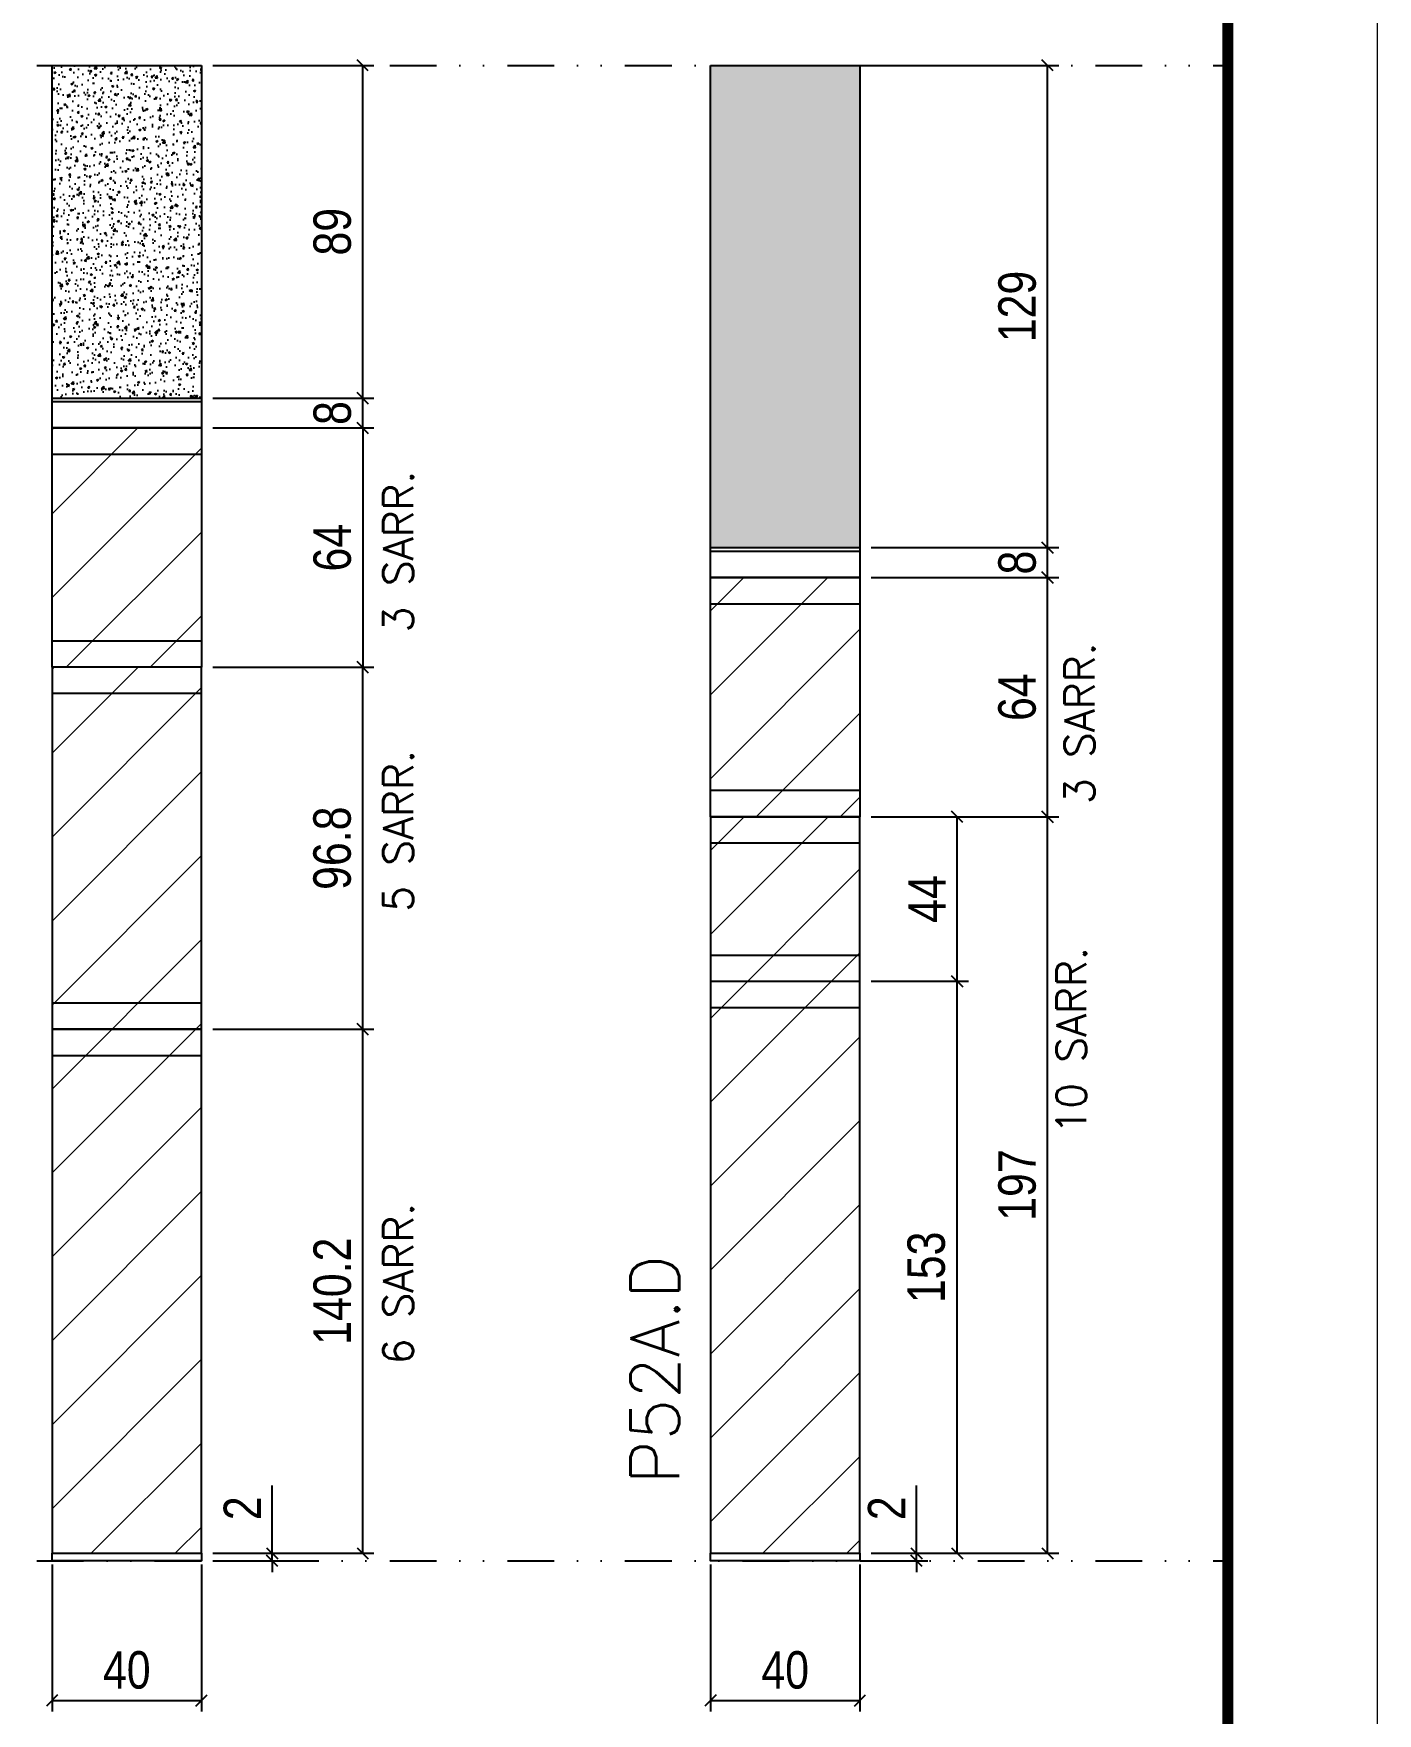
# Model space of a CAD drawing. Extents: x 28748 to 35002, y 14885 to 43501.
# Drawn here: x 31459 to 31818.3, y 33612.6 to 34061.9 of the extents above; entities that cross this region are included whole.
import ezdxf

# ---------------------------------------------------------------- set-up
doc = ezdxf.new("R2010")
doc.units = 0
doc.linetypes.add('DASHED', pattern=[0.75, 0.5, -0.25])
doc.linetypes.add('DIVIDE2', pattern=[0.625, 0.25, -0.125, 0, -0.125, 0, -0.125])
for name, color, linetype in [('COTA', 241, 'Continuous'), ('Nível', 160, 'Continuous'), ('Painéis', 200, 'Continuous'), ('SARR_2.2x7', 40, 'Continuous')]:
    doc.layers.add(name, color=color, linetype=linetype)
for name, color, linetype, lineweight in [('Folhas', 255, 'Continuous', 9), ('Hachura', 251, 'Continuous', 9), ('SARRAFO DE PRESSAO', 251, 'DASHED', 9), ('Texto Seção', 7, 'Continuous', 15)]:
    doc.layers.add(name, color=color, linetype=linetype, lineweight=lineweight)
doc.styles.add('COTA TECNICA', font='techl___.ttf', dxfattribs={"height": 10})
doc.styles.add('COTA TECNICA-50', font='techl___.ttf', dxfattribs={"height": 10})
doc.styles.add('REGUA-120', font='ROMANS.shx', dxfattribs={"height": 15})
doc.styles.add('ROMANS', font='romans.shx')
doc.dimstyles.new('COTA PAINEL-50', dxfattribs={"dimtxt": 10, "dimasz": 3, "dimexe": 3, "dimexo": 3, "dimgap": 3, "dimtad": 1, "dimdec": 1, "dimzin": 12, "dimdsep": 46, "dimtxsty": 'COTA TECNICA-50', "dimblk1": 'OBLIQUE', "dimblk2": 'OBLIQUE', "dimsah": 1, "dimcen": 0.9, "dimclrd": 4, "dimclre": 4, "dimclrt": 240, "dimadec": 1, "dimazin": 3, "dimtfac": 1, "dimtdec": 1, "dimtmove": 0, "dimatfit": 3, "dimfxl": 1, "dimtolj": 1, "dimtzin": 12, "dimarcsym": 0})
doc.dimstyles.new('PAINEL', dxfattribs={"dimtxt": 10, "dimasz": 3, "dimexe": 3, "dimexo": 3, "dimgap": 3, "dimtad": 1, "dimdec": 1, "dimzin": 12, "dimdsep": 46, "dimtxsty": 'COTA TECNICA', "dimblk1": 'OBLIQUE', "dimblk2": 'OBLIQUE', "dimsah": 1, "dimcen": 0.9, "dimclrd": 4, "dimclre": 4, "dimclrt": 240, "dimadec": 1, "dimazin": 3, "dimtfac": 1, "dimtdec": 1, "dimtmove": 0, "dimatfit": 3, "dimfxl": 1, "dimtolj": 1, "dimtzin": 12, "dimarcsym": 0})
pattern_1 = [(45, (-103483.158, 7111.964), (-11.2253202, 11.2253202), [])]

# ---------------------------------------------------------------- blocks, each defined once
blk = doc.blocks.new('9999999999')
at = {"layer": 'Folhas'}
blk.add_lwpolyline([(98138.98, 34190.21), (99623.98, 34190.21), (99623.98, 35240.21), (98138.98, 35240.21)], close=True, dxfattribs=at)
at = {"layer": 'Folhas', "color": 30, "const_width": 3}
blk.add_lwpolyline([(98213.98, 34230.21), (99583.98, 34230.21), (99583.98, 35200.21), (98213.98, 35200.21)], close=True, dxfattribs=at)
blk = doc.blocks.new('_Oblique')
at = {"color": 0, "linetype": 'ByBlock', "lineweight": -2}
blk.add_line((-0.5, -0.5), (0.5, 0.5), dxfattribs=at)
blk = doc.blocks.new('*D1320')
at = {"layer": 'COTA', "color": 4, "lineweight": -2, "transparency": 16777216}
for p, q in [((31463.94, 33652.43), (31463.94, 33613.08)), ((31503.94, 33652.43), (31503.94, 33613.08)), ((31463.94, 33616.08), (31503.94, 33616.08))]:
    blk.add_line(p, q, dxfattribs=at)
at = {"layer": 'Defpoints', "color": 0, "transparency": 16777216}
for p in [(31463.94, 33655.43), (31503.94, 33655.43), (31503.94, 33616.08)]:
    blk.add_point(p, dxfattribs=at)
at = {"layer": 'COTA', "color": 4, "lineweight": -2, "transparency": 16777216, "xscale": 3, "yscale": 3, "zscale": 3, "rotation": 180}
blk.add_blockref('_Oblique', (31463.94, 33616.08), dxfattribs=at)
at = {"layer": 'COTA', "color": 4, "lineweight": -2, "transparency": 16777216, "xscale": 3, "yscale": 3, "zscale": 3}
blk.add_blockref('_Oblique', (31503.94, 33616.08), dxfattribs=at)
at = {"layer": 'COTA', "color": 240, "transparency": 16777216, "insert": (31483.94, 33624.18), "char_height": 10, "attachment_point": 5, "style": 'COTA TECNICA'}
blk.add_mtext('\\A1;40', dxfattribs=at)
blk = doc.blocks.new('*D1321')
at = {"layer": 'COTA', "color": 4, "lineweight": -2, "transparency": 16777216}
for p, q in [((31522.84, 33655.43), (31522.84, 33673.54)), ((31506.94, 33655.43), (31525.84, 33655.43)), ((31506.94, 33653.43), (31525.84, 33653.43)), ((31522.84, 33653.43), (31522.84, 33655.43)), ((31522.84, 33653.43), (31522.84, 33650.43))]:
    blk.add_line(p, q, dxfattribs=at)
at = {"layer": 'Defpoints', "color": 0, "transparency": 16777216}
for p in [(31503.94, 33655.43), (31503.94, 33653.43), (31522.84, 33655.43)]:
    blk.add_point(p, dxfattribs=at)
at = {"layer": 'COTA', "color": 4, "lineweight": -2, "transparency": 16777216, "xscale": 3, "yscale": 3, "zscale": 3}
for p, rotation in [((31522.84, 33655.43), 270), ((31522.84, 33653.43), 90)]:
    blk.add_blockref('_Oblique', p, dxfattribs=dict(at, rotation=rotation))
at = {"layer": 'COTA', "color": 240, "transparency": 16777216, "insert": (31514.84, 33667.48), "char_height": 10, "attachment_point": 5, "rotation": 90, "style": 'COTA TECNICA-50'}
blk.add_mtext('\\A1;2', dxfattribs=at)
blk = doc.blocks.new('*D2032')
at = {"layer": 'COTA', "color": 4, "linetype": 'ByBlock', "lineweight": -2, "transparency": 16777216}
for p, q in [((31506.94, 33795.63), (31550.02, 33795.63)), ((31547.02, 33655.43), (31547.02, 33795.63)), ((31506.94, 33655.43), (31550.02, 33655.43))]:
    blk.add_line(p, q, dxfattribs=at)
at = {"layer": 'Defpoints', "color": 0, "linetype": 'ByBlock', "transparency": 16777216}
for p in [(31503.94, 33795.63), (31547.02, 33795.63), (31503.94, 33655.43)]:
    blk.add_point(p, dxfattribs=at)
at = {"layer": 'COTA', "color": 4, "linetype": 'ByBlock', "lineweight": -2, "transparency": 16777216, "xscale": 3, "yscale": 3, "zscale": 3}
for p, rotation in [((31547.02, 33795.63), 90), ((31547.02, 33655.43), 270)]:
    blk.add_blockref('_Oblique', p, dxfattribs=dict(at, rotation=rotation))
at = {"layer": 'COTA', "color": 240, "linetype": 'ByBlock', "transparency": 16777216, "insert": (31538.92, 33725.53), "char_height": 10, "attachment_point": 5, "rotation": 90, "style": 'COTA TECNICA'}
blk.add_mtext('\\A1;140.2', dxfattribs=at)
blk = doc.blocks.new('*D1322')
at = {"layer": 'COTA', "color": 4, "lineweight": -2, "transparency": 16777216}
for p, q in [((31639.99, 33652.43), (31639.99, 33613.08)), ((31679.99, 33652.43), (31679.99, 33613.08)), ((31639.99, 33616.08), (31679.99, 33616.08))]:
    blk.add_line(p, q, dxfattribs=at)
at = {"layer": 'Defpoints', "color": 0, "transparency": 16777216}
for p in [(31639.99, 33655.43), (31679.99, 33655.43), (31679.99, 33616.08)]:
    blk.add_point(p, dxfattribs=at)
at = {"layer": 'COTA', "color": 4, "lineweight": -2, "transparency": 16777216, "xscale": 3, "yscale": 3, "zscale": 3, "rotation": 180}
blk.add_blockref('_Oblique', (31639.99, 33616.08), dxfattribs=at)
at = {"layer": 'COTA', "color": 4, "lineweight": -2, "transparency": 16777216, "xscale": 3, "yscale": 3, "zscale": 3}
blk.add_blockref('_Oblique', (31679.99, 33616.08), dxfattribs=at)
at = {"layer": 'COTA', "color": 240, "transparency": 16777216, "insert": (31659.99, 33624.18), "char_height": 10, "attachment_point": 5, "style": 'COTA TECNICA'}
blk.add_mtext('\\A1;40', dxfattribs=at)
blk = doc.blocks.new('*D1323')
at = {"layer": 'COTA', "color": 4, "lineweight": -2, "transparency": 16777216}
for p, q in [((31695.12, 33655.43), (31695.12, 33673.54)), ((31682.99, 33655.43), (31698.12, 33655.43)), ((31682.99, 33653.43), (31698.12, 33653.43)), ((31695.12, 33653.43), (31695.12, 33655.43)), ((31695.12, 33653.43), (31695.12, 33650.43))]:
    blk.add_line(p, q, dxfattribs=at)
at = {"layer": 'Defpoints', "color": 0, "transparency": 16777216}
for p in [(31679.99, 33655.43), (31679.99, 33653.43), (31695.12, 33655.43)]:
    blk.add_point(p, dxfattribs=at)
at = {"layer": 'COTA', "color": 4, "lineweight": -2, "transparency": 16777216, "xscale": 3, "yscale": 3, "zscale": 3}
for p, rotation in [((31695.12, 33655.43), 270), ((31695.12, 33653.43), 90)]:
    blk.add_blockref('_Oblique', p, dxfattribs=dict(at, rotation=rotation))
at = {"layer": 'COTA', "color": 240, "transparency": 16777216, "insert": (31687.12, 33667.48), "char_height": 10, "attachment_point": 5, "rotation": 90, "style": 'COTA TECNICA-50'}
blk.add_mtext('\\A1;2', dxfattribs=at)
blk = doc.blocks.new('*D2033')
at = {"layer": 'COTA', "color": 4, "linetype": 'ByBlock', "lineweight": -2, "transparency": 16777216}
for p, q in [((31682.99, 33852.43), (31733.14, 33852.43)), ((31730.14, 33655.43), (31730.14, 33852.43)), ((31682.99, 33655.43), (31733.14, 33655.43))]:
    blk.add_line(p, q, dxfattribs=at)
at = {"layer": 'Defpoints', "color": 0, "linetype": 'ByBlock', "transparency": 16777216}
for p in [(31679.99, 33852.43), (31730.14, 33852.43), (31679.99, 33655.43)]:
    blk.add_point(p, dxfattribs=at)
at = {"layer": 'COTA', "color": 4, "linetype": 'ByBlock', "lineweight": -2, "transparency": 16777216, "xscale": 3, "yscale": 3, "zscale": 3}
for p, rotation in [((31730.14, 33852.43), 90), ((31730.14, 33655.43), 270)]:
    blk.add_blockref('_Oblique', p, dxfattribs=dict(at, rotation=rotation))
at = {"layer": 'COTA', "color": 240, "linetype": 'ByBlock', "transparency": 16777216, "insert": (31722.04, 33753.93), "char_height": 10, "attachment_point": 5, "rotation": 90, "style": 'COTA TECNICA'}
blk.add_mtext('\\A1;197', dxfattribs=at)
blk = doc.blocks.new('*D2034')
at = {"layer": 'COTA', "color": 4, "linetype": 'ByBlock', "lineweight": -2, "transparency": 16777216}
for p, q in [((31682.99, 33808.43), (31708.97, 33808.43)), ((31705.97, 33655.43), (31705.97, 33808.43)), ((31682.99, 33655.43), (31708.97, 33655.43))]:
    blk.add_line(p, q, dxfattribs=at)
at = {"layer": 'Defpoints', "color": 0, "linetype": 'ByBlock', "transparency": 16777216}
for p in [(31679.99, 33808.43), (31705.97, 33808.43), (31679.99, 33655.43)]:
    blk.add_point(p, dxfattribs=at)
at = {"layer": 'COTA', "color": 4, "linetype": 'ByBlock', "lineweight": -2, "transparency": 16777216, "xscale": 3, "yscale": 3, "zscale": 3}
for p, rotation in [((31705.97, 33808.43), 90), ((31705.97, 33655.43), 270)]:
    blk.add_blockref('_Oblique', p, dxfattribs=dict(at, rotation=rotation))
at = {"layer": 'COTA', "color": 240, "linetype": 'ByBlock', "transparency": 16777216, "insert": (31697.75, 33731.93), "char_height": 10, "attachment_point": 5, "rotation": 90, "style": 'COTA TECNICA'}
blk.add_mtext('\\A1;153', dxfattribs=at)
blk = doc.blocks.new('*D2035')
at = {"layer": 'COTA', "color": 4, "linetype": 'ByBlock', "lineweight": -2, "transparency": 16777216}
for p, q in [((31682.99, 33852.43), (31708.97, 33852.43)), ((31705.97, 33808.43), (31705.97, 33852.43)), ((31682.99, 33808.43), (31708.97, 33808.43))]:
    blk.add_line(p, q, dxfattribs=at)
at = {"layer": 'Defpoints', "color": 0, "linetype": 'ByBlock', "transparency": 16777216}
for p in [(31679.99, 33852.43), (31705.97, 33852.43), (31679.99, 33808.43)]:
    blk.add_point(p, dxfattribs=at)
at = {"layer": 'COTA', "color": 4, "linetype": 'ByBlock', "lineweight": -2, "transparency": 16777216, "xscale": 3, "yscale": 3, "zscale": 3}
for p, rotation in [((31705.97, 33852.43), 90), ((31705.97, 33808.43), 270)]:
    blk.add_blockref('_Oblique', p, dxfattribs=dict(at, rotation=rotation))
at = {"layer": 'COTA', "color": 240, "linetype": 'ByBlock', "transparency": 16777216, "insert": (31697.89, 33830.43), "char_height": 10, "attachment_point": 5, "rotation": 90, "style": 'COTA TECNICA'}
blk.add_mtext('\\A1;44', dxfattribs=at)
blk = doc.blocks.new('*D1994')
at = {"layer": 'COTA', "color": 4, "lineweight": -2, "transparency": 16777216}
for p, q in [((31682.99, 34053.43), (31733.14, 34053.43)), ((31730.14, 33924.43), (31730.14, 34053.43)), ((31682.99, 33924.43), (31733.14, 33924.43))]:
    blk.add_line(p, q, dxfattribs=at)
at = {"layer": 'Defpoints', "color": 0, "transparency": 16777216}
for p in [(31679.99, 34053.43), (31730.14, 34053.43), (31679.99, 33924.43)]:
    blk.add_point(p, dxfattribs=at)
at = {"layer": 'COTA', "color": 4, "lineweight": -2, "transparency": 16777216, "xscale": 3, "yscale": 3, "zscale": 3}
for p, rotation in [((31730.14, 34053.43), 90), ((31730.14, 33924.43), 270)]:
    blk.add_blockref('_Oblique', p, dxfattribs=dict(at, rotation=rotation))
at = {"layer": 'COTA', "color": 240, "transparency": 16777216, "insert": (31722.06, 33988.93), "char_height": 10, "attachment_point": 5, "rotation": 90, "style": 'COTA TECNICA-50'}
blk.add_mtext('\\A1;129', dxfattribs=at)
blk = doc.blocks.new('*D1995')
at = {"layer": 'COTA', "color": 4, "lineweight": -2, "transparency": 16777216}
for p, q in [((31506.94, 34053.43), (31550.02, 34053.43)), ((31547.02, 33964.43), (31547.02, 34053.43)), ((31506.94, 33964.43), (31550.02, 33964.43))]:
    blk.add_line(p, q, dxfattribs=at)
at = {"layer": 'Defpoints', "color": 0, "transparency": 16777216}
for p in [(31503.94, 34053.43), (31547.02, 34053.43), (31503.94, 33964.43)]:
    blk.add_point(p, dxfattribs=at)
at = {"layer": 'COTA', "color": 4, "lineweight": -2, "transparency": 16777216, "xscale": 3, "yscale": 3, "zscale": 3}
for p, rotation in [((31547.02, 34053.43), 90), ((31547.02, 33964.43), 270)]:
    blk.add_blockref('_Oblique', p, dxfattribs=dict(at, rotation=rotation))
at = {"layer": 'COTA', "color": 240, "transparency": 16777216, "insert": (31538.92, 34008.93), "char_height": 10, "attachment_point": 5, "rotation": 90, "style": 'COTA TECNICA-50'}
blk.add_mtext('\\A1;89', dxfattribs=at)
blk = doc.blocks.new('*D1996')
at = {"layer": 'COTA', "color": 4, "linetype": 'ByBlock', "lineweight": -2, "transparency": 16777216}
for p, q in [((31506.94, 33892.43), (31550.02, 33892.43)), ((31547.02, 33795.63), (31547.02, 33892.43)), ((31506.94, 33795.63), (31550.02, 33795.63))]:
    blk.add_line(p, q, dxfattribs=at)
at = {"layer": 'Defpoints', "color": 0, "linetype": 'ByBlock', "transparency": 16777216}
for p in [(31503.94, 33892.43), (31547.02, 33892.43), (31503.94, 33795.63)]:
    blk.add_point(p, dxfattribs=at)
at = {"layer": 'COTA', "color": 4, "linetype": 'ByBlock', "lineweight": -2, "transparency": 16777216, "xscale": 3, "yscale": 3, "zscale": 3}
for p, rotation in [((31547.02, 33892.43), 90), ((31547.02, 33795.63), 270)]:
    blk.add_blockref('_Oblique', p, dxfattribs=dict(at, rotation=rotation))
at = {"layer": 'COTA', "color": 240, "linetype": 'ByBlock', "transparency": 16777216, "insert": (31538.89, 33844.03), "char_height": 10, "attachment_point": 5, "rotation": 90, "style": 'COTA TECNICA'}
blk.add_mtext('\\A1;96.8', dxfattribs=at)
blk = doc.blocks.new('*D2429')
at = {"layer": 'COTA', "color": 4, "lineweight": -2, "transparency": 16777216}
for p, q in [((31506.94, 33956.43), (31550.02, 33956.43)), ((31547.02, 33956.43), (31547.02, 33892.43)), ((31506.94, 33892.43), (31550.02, 33892.43))]:
    blk.add_line(p, q, dxfattribs=at)
at = {"layer": 'Defpoints', "color": 0, "transparency": 16777216}
for p in [(31503.94, 33956.43), (31503.94, 33892.43), (31547.02, 33892.43)]:
    blk.add_point(p, dxfattribs=at)
at = {"layer": 'COTA', "color": 4, "lineweight": -2, "transparency": 16777216, "xscale": 3, "yscale": 3, "zscale": 3}
for p, rotation in [((31547.02, 33956.43), 90), ((31547.02, 33892.43), 270)]:
    blk.add_blockref('_Oblique', p, dxfattribs=dict(at, rotation=rotation))
at = {"layer": 'COTA', "color": 240, "transparency": 16777216, "insert": (31538.92, 33924.43), "char_height": 10, "attachment_point": 5, "rotation": 90, "style": 'COTA TECNICA'}
blk.add_mtext('\\A1;64', dxfattribs=at)
blk = doc.blocks.new('*D2430')
at = {"layer": 'COTA', "color": 4, "lineweight": -2, "transparency": 16777216}
for p, q in [((31682.99, 33916.43), (31733.14, 33916.43)), ((31730.14, 33852.43), (31730.14, 33916.43)), ((31682.99, 33852.43), (31733.14, 33852.43))]:
    blk.add_line(p, q, dxfattribs=at)
at = {"layer": 'Defpoints', "color": 0, "transparency": 16777216}
for p in [(31679.99, 33916.43), (31730.14, 33916.43), (31679.99, 33852.43)]:
    blk.add_point(p, dxfattribs=at)
at = {"layer": 'COTA', "color": 4, "lineweight": -2, "transparency": 16777216, "xscale": 3, "yscale": 3, "zscale": 3}
for p, rotation in [((31730.14, 33916.43), 90), ((31730.14, 33852.43), 270)]:
    blk.add_blockref('_Oblique', p, dxfattribs=dict(at, rotation=rotation))
at = {"layer": 'COTA', "color": 240, "transparency": 16777216, "insert": (31722.04, 33884.43), "char_height": 10, "attachment_point": 5, "rotation": 90, "style": 'COTA TECNICA'}
blk.add_mtext('\\A1;64', dxfattribs=at)
blk = doc.blocks.new('*D2598')
at = {"layer": 'COTA', "color": 4, "lineweight": -2, "transparency": 16777216}
for p, q in [((31506.94, 33964.43), (31550.02, 33964.43)), ((31547.02, 33956.43), (31547.02, 33964.43)), ((31506.94, 33956.43), (31550.02, 33956.43))]:
    blk.add_line(p, q, dxfattribs=at)
at = {"layer": 'Defpoints', "color": 0, "transparency": 16777216}
for p in [(31503.94, 33964.43), (31547.02, 33964.43), (31503.94, 33956.43)]:
    blk.add_point(p, dxfattribs=at)
at = {"layer": 'COTA', "color": 4, "lineweight": -2, "transparency": 16777216, "xscale": 3, "yscale": 3, "zscale": 3}
for p, rotation in [((31547.02, 33964.43), 90), ((31547.02, 33956.43), 270)]:
    blk.add_blockref('_Oblique', p, dxfattribs=dict(at, rotation=rotation))
at = {"layer": 'COTA', "color": 240, "transparency": 16777216, "insert": (31538.93, 33960.43), "char_height": 10, "attachment_point": 5, "rotation": 90, "style": 'COTA TECNICA'}
blk.add_mtext('\\A1;8', dxfattribs=at)
blk = doc.blocks.new('*D2599')
at = {"layer": 'COTA', "color": 4, "lineweight": -2, "transparency": 16777216}
for p, q in [((31682.99, 33924.43), (31733.14, 33924.43)), ((31730.14, 33916.43), (31730.14, 33924.43)), ((31682.99, 33916.43), (31733.14, 33916.43))]:
    blk.add_line(p, q, dxfattribs=at)
at = {"layer": 'Defpoints', "color": 0, "transparency": 16777216}
for p in [(31679.99, 33924.43), (31730.14, 33924.43), (31679.99, 33916.43)]:
    blk.add_point(p, dxfattribs=at)
at = {"layer": 'COTA', "color": 4, "lineweight": -2, "transparency": 16777216, "xscale": 3, "yscale": 3, "zscale": 3}
for p, rotation in [((31730.14, 33924.43), 90), ((31730.14, 33916.43), 270)]:
    blk.add_blockref('_Oblique', p, dxfattribs=dict(at, rotation=rotation))
at = {"layer": 'COTA', "color": 240, "transparency": 16777216, "insert": (31722.05, 33920.43), "char_height": 10, "attachment_point": 5, "rotation": 90, "style": 'COTA TECNICA'}
blk.add_mtext('\\A1;8', dxfattribs=at)

msp = doc.modelspace()

# ---------------------------------------------------------------- hatches: boundary and pattern name
at = {"layer": 'COTA', "linetype": 'ByBlock'}
h = msp.add_hatch(dxfattribs=at)
h.set_pattern_fill('AR-CONC', color=256, scale=0.03)
h.set_pattern_definition([(50, (24024.7518, 45925.486), (5.46554, -0.4781726), [0.5715, -6.2865]), (355, (24024.752, 45925.486), (-1.0573026, 5.7317054), [0.4572, -5.0292175]), (100.451445, (24025.207, 45925.4463), (4.4082374, 5.2535326), [0.4857003, -5.3427073]), (46.1842, (24024.752, 45927.01), (8.1323712, -1.2612698), [0.85725, -9.42975]), (96.63556, (24025.4295, 45926.905), (7.122124, 7.4227837), [0.7285507, -8.014068]), (351.18415, (24024.752, 45927.01), (7.122124, 7.4227837), [0.685799, -7.543792]), (21, (24025.5138, 45926.629), (4.5484317, -3.067956), [0.5715, -6.2865]), (326, (24025.514, 45926.629), (1.8540609, 5.525639), [0.4572, -5.0292]), (71.451445, (24025.893, 45926.3735), (6.4024926, 2.457683), [0.4857003, -5.3426981]), (37.5, (24024.7518, 45925.4861), (0.0926581, 2.53665117), [0, -4.96824, 0, -5.1054, 0, -5.04825]), (7.5, (24024.7518, 45925.486), (2.0045899, 3.00541724), [0, -2.91084, 0, -4.85394, 0, -1.92405]), (327.5, (24023.0525, 45925.4861), (4.06771786, -0.17186232), [0, -1.905, 0, -5.9436, 0, -7.8867]), (317.5, (24022.2905, 45925.486), (4.4438754, 0.7627947), [0, -2.4765, 0, -3.94716, 0, -5.6007])])
h.paths.add_polyline_path([(31503.94, 34053.43), (31463.94, 34053.43), (31463.94, 33964.43), (31503.94, 33964.43)])
h = msp.add_hatch(dxfattribs=at)
h.set_pattern_fill('AR-CONC', color=256, scale=0.03)
h.set_pattern_definition([(50, (24200.8086, 45866.486), (5.46554, -0.4781726), [0.5715, -6.2865]), (355, (24200.8086, 45866.486), (-1.0573026, 5.7317054), [0.4572, -5.0292175]), (100.451445, (24201.264, 45866.4463), (4.4082374, 5.2535326), [0.4857003, -5.3427073]), (46.1842, (24200.8086, 45868.01), (8.1323712, -1.2612698), [0.85725, -9.42975]), (96.63556, (24201.486, 45867.905), (7.122124, 7.4227837), [0.7285507, -8.014068]), (351.18415, (24200.809, 45868.01), (7.122124, 7.4227837), [0.685799, -7.543792]), (21, (24201.5706, 45867.629), (4.5484317, -3.067956), [0.5715, -6.2865]), (326, (24201.5706, 45867.629), (1.8540609, 5.525639), [0.4572, -5.0292]), (71.451445, (24201.9496, 45867.3735), (6.4024926, 2.457683), [0.4857003, -5.3426981]), (37.5, (24200.8086, 45866.4861), (0.0926581, 2.53665117), [0, -4.96824, 0, -5.1054, 0, -5.04825]), (7.5, (24200.8086, 45866.486), (2.0045899, 3.00541724), [0, -2.91084, 0, -4.85394, 0, -1.92405]), (327.5, (24199.1093, 45866.4861), (4.06771786, -0.17186232), [0, -1.905, 0, -5.9436, 0, -7.8867]), (317.5, (24198.3473, 45866.486), (4.4438754, 0.7627947), [0, -2.4765, 0, -3.94716, 0, -5.6007])])
h.paths.add_polyline_path([(31679.99, 34053.43), (31639.99, 34053.43), (31639.99, 33924.43), (31679.99, 33924.43)])
at = {"layer": 'Hachura'}
h = msp.add_hatch(dxfattribs=at)
h.set_pattern_fill('ANSI31', color=256, scale=5)
h.paths.add_polyline_path([(31503.94, 33956.43), (31463.94, 33956.43), (31463.94, 33892.43), (31503.94, 33892.43)])
h = msp.add_hatch(dxfattribs=at)
h.set_pattern_fill('ANSI31', color=256, scale=5)
h.paths.add_polyline_path([(31679.99, 33916.43), (31639.99, 33916.43), (31639.99, 33852.43), (31679.99, 33852.43)])
at = {"layer": 'Hachura', "linetype": 'ByBlock'}
h = msp.add_hatch(dxfattribs=at)
h.set_pattern_fill('ANSI31', color=256, scale=5)
h.set_pattern_definition(pattern_1)
h.paths.add_polyline_path([(31503.94, 33892.43), (31463.94, 33892.43), (31463.94, 33655.43), (31503.94, 33655.43)])
h = msp.add_hatch(dxfattribs=at)
h.set_pattern_fill('ANSI31', color=256, scale=5)
h.set_pattern_definition(pattern_1)
h.paths.add_polyline_path([(31679.99, 33852.43), (31639.99, 33852.43), (31639.99, 33655.43), (31679.99, 33655.43)])

# ---------------------------------------------------------------- linework, layer by layer
at = {"layer": 'COTA', "linetype": 'ByBlock'}
for p, q in [((31463.94, 33964.43), (31463.94, 34053.43)), ((31463.94, 34053.43), (31503.94, 34053.43)), ((31503.94, 34053.43), (31503.94, 33964.43)), ((31639.99, 33924.43), (31639.99, 34053.43)), ((31639.99, 34053.43), (31679.99, 34053.43)), ((31679.99, 34053.43), (31679.99, 33924.43))]:
    msp.add_line(p, q, dxfattribs=at)
at = {"layer": 'Nível', "color": 4, "linetype": 'DIVIDE2', "ltscale": 50}
for p, q in [((30768, 34053.43), (31778.34, 34053.43)), ((30768, 33653.43), (31778.34, 33653.43))]:
    msp.add_line(p, q, dxfattribs=at)
at = {"layer": 'Painéis'}
for p, q in [((31463.94, 33956.43), (31463.94, 33964.43)), ((31463.94, 33964.43), (31503.94, 33964.43)), ((31503.94, 33964.43), (31503.94, 33956.43)), ((31463.94, 33956.43), (31503.94, 33956.43)), ((31463.94, 33892.43), (31463.94, 33956.43)), ((31503.94, 33956.43), (31463.94, 33956.43)), ((31503.94, 33956.43), (31503.94, 33892.43)), ((31639.99, 33916.43), (31639.99, 33924.43)), ((31639.99, 33924.43), (31679.99, 33924.43)), ((31679.99, 33924.43), (31679.99, 33916.43)), ((31639.99, 33916.43), (31679.99, 33916.43)), ((31639.99, 33852.43), (31639.99, 33916.43)), ((31679.99, 33916.43), (31639.99, 33916.43)), ((31679.99, 33916.43), (31679.99, 33852.43)), ((31503.94, 33892.43), (31463.94, 33892.43)), ((31503.94, 33892.43), (31463.94, 33892.43)), ((31503.94, 33892.43), (31463.94, 33892.43)), ((31639.99, 33852.43), (31679.99, 33852.43)), ((31679.99, 33852.43), (31639.99, 33852.43)), ((31679.99, 33852.43), (31639.99, 33852.43)), ((31639.99, 33808.43), (31679.99, 33808.43))]:
    msp.add_line(p, q, dxfattribs=at)
for points in [[(31463.94, 33795.63), (31503.94, 33795.63), (31503.94, 33892.43), (31463.94, 33892.43)], [(31639.99, 33655.43), (31679.99, 33655.43), (31679.99, 33852.43), (31639.99, 33852.43)], [(31639.99, 33852.43), (31679.99, 33852.43), (31679.99, 33852.43), (31639.99, 33852.43)], [(31463.94, 33655.43), (31503.94, 33655.43), (31503.94, 33795.63), (31463.94, 33795.63)], [(31463.94, 33655.43), (31503.94, 33655.43), (31503.94, 33653.43), (31463.94, 33653.43)], [(31639.99, 33655.43), (31679.99, 33655.43), (31679.99, 33653.43), (31639.99, 33653.43)]]:
    msp.add_lwpolyline(points, close=True, dxfattribs=at)
at = {"layer": 'SARR_2.2x7'}
for p, q in [((31503.94, 33963.43), (31463.94, 33963.43)), ((31463.94, 33949.43), (31503.94, 33949.43)), ((31679.99, 33923.43), (31639.99, 33923.43)), ((31639.99, 33909.43), (31679.99, 33909.43)), ((31503.94, 33899.43), (31463.94, 33899.43)), ((31503.94, 33885.43), (31463.94, 33885.43)), ((31679.99, 33859.43), (31639.99, 33859.43)), ((31639.99, 33845.43), (31679.99, 33845.43)), ((31639.99, 33815.43), (31679.99, 33815.43)), ((31463.94, 33802.63), (31503.94, 33802.63)), ((31639.99, 33801.43), (31679.99, 33801.43)), ((31463.94, 33788.63), (31503.94, 33788.63))]:
    msp.add_line(p, q, dxfattribs=at)

# ---------------------------------------------------------------- block references
at = {"layer": 'SARRAFO DE PRESSAO', "color": 6, "linetype": 'ByBlock'}
msp.add_blockref('9999999999', (-67805.64, -928.06), dxfattribs=at)

# ---------------------------------------------------------------- texts
at = {"layer": 'Texto Seção', "linetype": 'Continuous', "style": 'ROMANS'}
for s, p in [('3 SARR.', (31560.52, 33901.8)), ('3 SARR.', (31742.72, 33855.84)), ('5 SARR.', (31560.52, 33827.06)), ('10 SARR.', (31740.51, 33767.51)), ('6 SARR.', (31560.52, 33705.96))]:
    msp.add_text(s, height=8, rotation=90, dxfattribs=at).set_placement(p)
at = {"layer": 'Texto Seção', "insert": (31631.66, 33673.89), "char_height": 13, "width": 285.3299, "attachment_point": 7, "rotation": 90, "style": 'REGUA-120'}
msp.add_mtext('P52A.D', dxfattribs=at)

# ---------------------------------------------------------------- dimensions: what is measured, and where the dimension line sits
at = {"layer": 'COTA'}
for base, p1, p2, dimstyle, picture, middle in [((31547.02, 34053.43), (31503.94, 33964.43), (31503.94, 34053.43), 'COTA PAINEL-50', '*D1995', (31538.92, 34008.93)), ((31730.14, 34053.43), (31679.99, 33924.43), (31679.99, 34053.43), 'COTA PAINEL-50', '*D1994', (31722.06, 33988.93)), ((31547.02, 33892.43), (31503.94, 33956.43), (31503.94, 33892.43), 'PAINEL', '*D2429', (31538.92, 33924.43)), ((31730.14, 33916.43), (31679.99, 33852.43), (31679.99, 33916.43), 'PAINEL', '*D2430', (31722.04, 33884.43))]:
    dim = msp.add_linear_dim(base=base, p1=p1, p2=p2, angle=90, dimstyle=dimstyle, dxfattribs=at)
    dim.commit()
    dim.dimension.update_dxf_attribs({"geometry": picture, "text_midpoint": middle})
for base, p1, p2, dimstyle, picture, middle in [((31547.02, 33964.43), (31503.94, 33956.43), (31503.94, 33964.43), 'PAINEL', '*D2598', (31547.02, 33960.43)), ((31730.14, 33924.43), (31679.99, 33916.43), (31679.99, 33924.43), 'PAINEL', '*D2599', (31730.14, 33920.43)), ((31522.84, 33655.43), (31503.94, 33653.43), (31503.94, 33655.43), 'COTA PAINEL-50', '*D1321', (31522.84, 33667.48)), ((31695.12, 33655.43), (31679.99, 33653.43), (31679.99, 33655.43), 'COTA PAINEL-50', '*D1323', (31695.12, 33667.48))]:
    dim = msp.add_linear_dim(base=base, p1=p1, p2=p2, angle=90, dimstyle=dimstyle, dxfattribs=at)
    dim.commit()
    dim.dimension.update_dxf_attribs({"geometry": picture, "text_midpoint": middle, "dimtype": 160})
at = {"layer": 'COTA', "linetype": 'ByBlock'}
for base, p1, p2, picture, middle in [((31547.02, 33892.43), (31503.94, 33795.63), (31503.94, 33892.43), '*D1996', (31538.89, 33844.03)), ((31705.97, 33852.43), (31679.99, 33808.43), (31679.99, 33852.43), '*D2035', (31697.89, 33830.43))]:
    dim = msp.add_linear_dim(base=base, p1=p1, p2=p2, angle=90, dimstyle='PAINEL', override={"dimtmove": 1}, dxfattribs=at)
    dim.commit()
    dim.dimension.update_dxf_attribs({"geometry": picture, "text_midpoint": middle})
for base, p1, p2, picture, middle in [((31730.14, 33852.43), (31679.99, 33655.43), (31679.99, 33852.43), '*D2033', (31722.04, 33753.93)), ((31705.97, 33808.43), (31679.99, 33655.43), (31679.99, 33808.43), '*D2034', (31697.75, 33731.93)), ((31547.02, 33795.63), (31503.94, 33655.43), (31503.94, 33795.63), '*D2032', (31538.92, 33725.53))]:
    dim = msp.add_linear_dim(base=base, p1=p1, p2=p2, angle=90, dimstyle='PAINEL', dxfattribs=at)
    dim.commit()
    dim.dimension.update_dxf_attribs({"geometry": picture, "text_midpoint": middle})
at = {"layer": 'COTA'}
for base, p1, p2, picture, middle in [((31503.94, 33616.08), (31463.94, 33655.43), (31503.94, 33655.43), '*D1320', (31483.94, 33624.18)), ((31679.99, 33616.08), (31639.99, 33655.43), (31679.99, 33655.43), '*D1322', (31659.99, 33624.18))]:
    dim = msp.add_linear_dim(base=base, p1=p1, p2=p2, dimstyle='PAINEL', override={"dimarcsym": 2}, dxfattribs=at)
    dim.commit()
    dim.dimension.update_dxf_attribs({"geometry": picture, "text_midpoint": middle})

doc.saveas('drawing.dxf')
